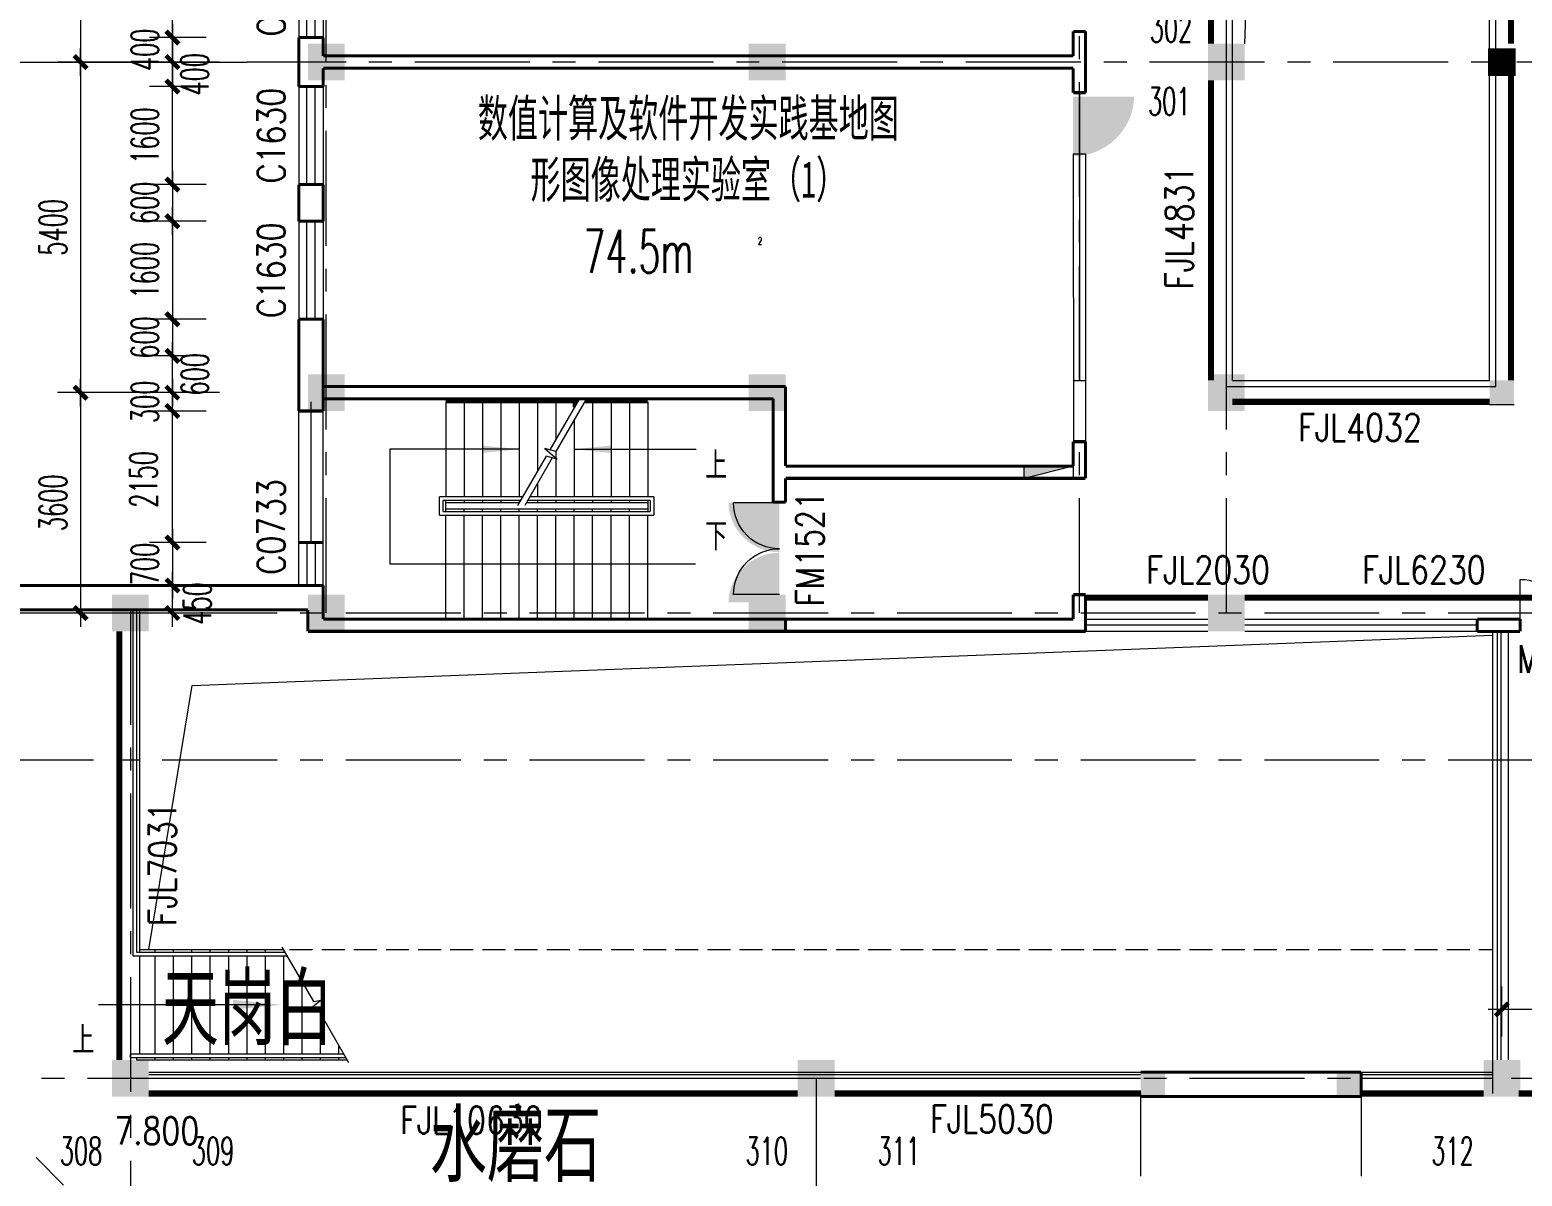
# Model space of a CAD drawing. Extents: x 1575758 to 1999219, y -897052 to -636879.
# Drawn here: x 1785633 to 1810006, y -697117 to -678390 of the extents above; entities that cross this region are included whole.
import ezdxf
from ezdxf.enums import TextEntityAlignment as Align

# ---------------------------------------------------------------- set-up
doc = ezdxf.new("R2010")
doc.units = 0
doc.header["$LTSCALE"] = 1500
doc.header["$MEASUREMENT"] = 0
doc.linetypes.add('CENTER', pattern=[2, 1.25, -0.25, 0.25, -0.25])
doc.linetypes.add('DASH', pattern=[0.35, 0.25, -0.1])
doc.layers.get('0').update_dxf_attribs({"linetype": 'CONTINUOUS', "lineweight": 5})
doc.layers.get('DEFPOINTS').update_dxf_attribs({"linetype": 'CONTINUOUS', "lineweight": 5})
for name, color, linetype, lineweight in [('AXIS', 7, 'CONTINUOUS', 5), ('COLUMN', 7, 'CONTINUOUS', 5), ('DOTE', 7, 'CENTER', 5), ('OTHER', 7, 'CONTINUOUS', 5), ('P-S-TEXT', 7, 'CONTINUOUS', 5), ('PUB_DIM', 7, 'CONTINUOUS', 5), ('PUB_TEXT', 7, 'CONTINUOUS', 5), ('STAIR', 7, 'CONTINUOUS', 0), ('U型玻璃', 7, 'CONTINUOUS', 5), ('WALL', 7, 'CONTINUOUS', 5), ('WINDOW', 7, 'CONTINUOUS', 0), ('WINDOW_TEXT', 7, 'CONTINUOUS', 5), ('我的', 7, 'CONTINUOUS', 5), ('消火栓', 7, 'CONTINUOUS', 5), ('虚线', 7, 'DASH', 5), ('防火卷帘', 7, 'CONTINUOUS', 5), ('防火卷帘名称', 7, 'CONTINUOUS', 5)]:
    doc.layers.add(name, color=color, linetype=linetype, lineweight=lineweight)
doc.layers.add('防火门', color=10, linetype='CONTINUOUS')
doc.layers.add('防盗门', color=180, linetype='CONTINUOUS')
doc.styles.add('_SIMPLEX', font='SIMPLEX.shx', dxfattribs={"width": 0.6})
doc.styles.add('DIM_FONT', font='romans.shx', dxfattribs={"width": 0.6})
doc.styles.add('H1', font='romans.shx', dxfattribs={"width": 1.2, "bigfont": 'hztxt.shx'})
doc.styles.add('SIMPLEX', font='SIMPLEX.SHX', dxfattribs={"width": 0.6})
doc.dimstyles.new('NORMAL', dxfattribs={"dimscale": 1.5, "dimtxt": 300, "dimasz": 1, "dimexe": 250, "dimexo": 300, "dimgap": 150, "dimtad": 1, "dimdec": 0, "dimdsep": 46, "dimtxsty": 'DIM_FONT', "dimblk1": '_DIMX', "dimblk2": '_DIMX', "dimsah": 1, "dimcen": 2.5, "dimdle": 0.3, "dimclrd": 256, "dimclre": 256, "dimclrt": 256, "dimadec": 0, "dimazin": 0, "dimtfac": 1, "dimtdec": 0, "dimtix": 1, "dimtmove": 2, "dimatfit": 3, "dimldrblk": '_DIMX', "dimfxl": 1, "dimtvp": 1, "dimtolj": 1, "dimtzin": 0, "dimlwd": -1, "dimlwe": -1, "dimarcsym": 0})

# ---------------------------------------------------------------- blocks, each defined once
blk = doc.blocks.new('_FZH')
blk.add_solid([(0.5, -0.5), (-0.5, -0.5), (0.5, 0.5), (-0.5, 0.5)])
blk = doc.blocks.new('_ARROW')
blk.add_solid([(0, 0), (-1, 0.1), (-1, -0.1)])
blk = doc.blocks.new('M_A3PTU')
for p, q in [((-0.5, 0), (-0.499, -0.498)), ((0.5, 0), (0.499, -0.498))]:
    blk.add_line(p, q)
for centre, start, end in [((-0.498, -0.001), 269.885, 0.0763), ((0.498, -0.001), 179.9237, 270.115)]:
    blk.add_arc(centre, 0.498, start, end)
blk = doc.blocks.new('_DIMX')
blk.add_line((-150, 0), (150, 0))
at = {"const_width": 50}
blk.add_lwpolyline([(-70, -70), (70, 70)], dxfattribs=at)
blk = doc.blocks.new('*D546')
at = {"layer": 'DEFPOINTS', "color": 0, "lineweight": 5}
for p in [(1809674, -694393), (1809674, -695287), (1811975, -695287)]:
    blk.add_point(p, dxfattribs=at)
at = {"layer": 'PUB_DIM'}
for p, q in [((1809674, -694837), (1809674, -694018)), ((1811975, -694837), (1811975, -694018)), ((1811973, -694393), (1809675, -694393))]:
    blk.add_line(p, q, dxfattribs=at)
at = {"layer": 'PUB_DIM', "xscale": 1.5, "yscale": 1.5, "zscale": 1.5, "rotation": 180}
blk.add_blockref('_DIMX', (1809674, -694393), dxfattribs=at)
at = {"layer": 'PUB_DIM', "xscale": 1.5, "yscale": 1.5, "zscale": 1.5}
blk.add_blockref('_DIMX', (1811975, -694393), dxfattribs=at)
at = {"layer": 'PUB_DIM', "insert": (1810824, -693943), "char_height": 450, "attachment_point": 5, "style": 'DIM_FONT'}
blk.add_mtext('\\A1;2300', dxfattribs=at)
blk = doc.blocks.new('_WBLK')
for p, q in [((-0.5, 0.5), (0.5, 0.5)), ((0.5, 0.167), (-0.5, 0.167)), ((0.5, -0.167), (-0.5, -0.167)), ((-0.5, -0.5), (0.5, -0.5))]:
    blk.add_line(p, q)
at = {"layer": 'WINDOW_TEXT', "style": 'SIMPLEX', "flags": 9}
blk.add_attdef('A', text='', height=1, dxfattribs=at).set_placement((0, 1.5), align=Align.MIDDLE)
blk = doc.blocks.new('*D1010')
at = {"layer": 'AXIS'}
for p, q in [((1788731, -669917), (1786086, -669917)), ((1786461, -669918), (1786461, -678915)), ((1788731, -678917), (1786086, -678917))]:
    blk.add_line(p, q, dxfattribs=at)
at = {"layer": 'DEFPOINTS', "color": 0, "lineweight": 5}
for p in [(1789181, -669917), (1786461, -678917), (1789181, -678917)]:
    blk.add_point(p, dxfattribs=at)
at = {"layer": 'AXIS', "xscale": 1.5, "yscale": 1.5, "zscale": 1.5}
for p, rotation in [((1786461, -669917), 90), ((1786461, -678917), 270)]:
    blk.add_blockref('_DIMX', p, dxfattribs=dict(at, rotation=rotation))
at = {"layer": 'AXIS', "insert": (1786011, -674417), "char_height": 450, "attachment_point": 5, "rotation": 90, "style": 'DIM_FONT'}
blk.add_mtext('\\A1;9000', dxfattribs=at)
blk = doc.blocks.new('*D1011')
at = {"layer": 'AXIS'}
for p, q in [((1788731, -678917), (1786086, -678917)), ((1786461, -678918), (1786461, -684315)), ((1788731, -684317), (1786086, -684317))]:
    blk.add_line(p, q, dxfattribs=at)
at = {"layer": 'DEFPOINTS', "color": 0, "lineweight": 5}
for p in [(1789181, -678917), (1786461, -684317), (1789181, -684317)]:
    blk.add_point(p, dxfattribs=at)
at = {"layer": 'AXIS', "xscale": 1.5, "yscale": 1.5, "zscale": 1.5}
for p, rotation in [((1786461, -678917), 90), ((1786461, -684317), 270)]:
    blk.add_blockref('_DIMX', p, dxfattribs=dict(at, rotation=rotation))
at = {"layer": 'AXIS', "insert": (1786011, -681617), "char_height": 450, "attachment_point": 5, "rotation": 90, "style": 'DIM_FONT'}
blk.add_mtext('\\A1;5400', dxfattribs=at)
blk = doc.blocks.new('*D1012')
at = {"layer": 'AXIS'}
for p, q in [((1788419, -652667), (1784586, -652667)), ((1784961, -652668), (1784961, -687915)), ((1788419, -687917), (1784586, -687917))]:
    blk.add_line(p, q, dxfattribs=at)
at = {"layer": 'DEFPOINTS', "color": 0, "lineweight": 5}
for p in [(1788869, -652667), (1784961, -687917), (1788869, -687917)]:
    blk.add_point(p, dxfattribs=at)
at = {"layer": 'AXIS', "xscale": 1.5, "yscale": 1.5, "zscale": 1.5}
for p, rotation in [((1784961, -652667), 90), ((1784961, -687917), 270)]:
    blk.add_blockref('_DIMX', p, dxfattribs=dict(at, rotation=rotation))
at = {"layer": 'AXIS', "insert": (1784511, -670292), "char_height": 450, "attachment_point": 5, "rotation": 90, "style": 'DIM_FONT'}
blk.add_mtext('\\A1;35250', dxfattribs=at)
blk = doc.blocks.new('*D1076')
at = {"layer": 'DEFPOINTS', "color": 0, "lineweight": 5}
for p in [(1787961, -679317), (1788961, -679317), (1788961, -680917)]:
    blk.add_point(p, dxfattribs=at)
at = {"layer": 'PUB_DIM'}
for p, q in [((1788511, -679317), (1787586, -679317)), ((1787961, -680915), (1787961, -679318)), ((1788511, -680917), (1787586, -680917))]:
    blk.add_line(p, q, dxfattribs=at)
at = {"layer": 'PUB_DIM', "xscale": 1.5, "yscale": 1.5, "zscale": 1.5}
for p, rotation in [((1787961, -679317), 90), ((1787961, -680917), 270)]:
    blk.add_blockref('_DIMX', p, dxfattribs=dict(at, rotation=rotation))
at = {"layer": 'PUB_DIM', "insert": (1787511, -680117), "char_height": 450, "attachment_point": 5, "rotation": 90, "style": 'DIM_FONT'}
blk.add_mtext('\\A1;1600', dxfattribs=at)
blk = doc.blocks.new('*D1077')
at = {"layer": 'DEFPOINTS', "color": 0, "lineweight": 5}
for p in [(1787961, -676917), (1788961, -676917), (1788961, -678517)]:
    blk.add_point(p, dxfattribs=at)
at = {"layer": 'PUB_DIM'}
for p, q in [((1788511, -676917), (1787586, -676917)), ((1787961, -678515), (1787961, -676918)), ((1788511, -678517), (1787586, -678517))]:
    blk.add_line(p, q, dxfattribs=at)
at = {"layer": 'PUB_DIM', "xscale": 1.5, "yscale": 1.5, "zscale": 1.5}
for p, rotation in [((1787961, -676917), 90), ((1787961, -678517), 270)]:
    blk.add_blockref('_DIMX', p, dxfattribs=dict(at, rotation=rotation))
at = {"layer": 'PUB_DIM', "insert": (1787511, -677717), "char_height": 450, "attachment_point": 5, "rotation": 90, "style": 'DIM_FONT'}
blk.add_mtext('\\A1;1600', dxfattribs=at)
blk = doc.blocks.new('*D1082')
at = {"layer": 'DEFPOINTS', "color": 0, "lineweight": 5}
for p in [(1788961, -680917), (1787961, -681517), (1788961, -681517)]:
    blk.add_point(p, dxfattribs=at)
at = {"layer": 'PUB_DIM'}
for p, q in [((1788511, -680917), (1787586, -680917)), ((1787961, -680915), (1787961, -680914)), ((1787961, -680917), (1787961, -681517)), ((1788511, -681517), (1787586, -681517)), ((1787961, -681518), (1787961, -681520))]:
    blk.add_line(p, q, dxfattribs=at)
at = {"layer": 'PUB_DIM', "xscale": 1.5, "yscale": 1.5, "zscale": 1.5}
for p, rotation in [((1787961, -680917), 270), ((1787961, -681517), 90)]:
    blk.add_blockref('_DIMX', p, dxfattribs=dict(at, rotation=rotation))
at = {"layer": 'PUB_DIM', "insert": (1787511, -681217), "char_height": 450, "attachment_point": 5, "rotation": 90, "style": 'DIM_FONT'}
blk.add_mtext('\\A1;600', dxfattribs=at)
blk = doc.blocks.new('*D1083')
at = {"layer": 'DEFPOINTS', "color": 0, "lineweight": 5}
for p in [(1788961, -681517), (1787961, -683117), (1788961, -683117)]:
    blk.add_point(p, dxfattribs=at)
at = {"layer": 'PUB_DIM'}
for p, q in [((1788511, -681517), (1787586, -681517)), ((1787961, -681518), (1787961, -683115)), ((1788511, -683117), (1787586, -683117))]:
    blk.add_line(p, q, dxfattribs=at)
at = {"layer": 'PUB_DIM', "xscale": 1.5, "yscale": 1.5, "zscale": 1.5}
for p, rotation in [((1787961, -681517), 90), ((1787961, -683117), 270)]:
    blk.add_blockref('_DIMX', p, dxfattribs=dict(at, rotation=rotation))
at = {"layer": 'PUB_DIM', "insert": (1787511, -682317), "char_height": 450, "attachment_point": 5, "rotation": 90, "style": 'DIM_FONT'}
blk.add_mtext('\\A1;1600', dxfattribs=at)
blk = doc.blocks.new('*D1084')
at = {"layer": 'DEFPOINTS', "color": 0, "lineweight": 5}
for p in [(1788961, -683117), (1787961, -683717), (1788961, -683717)]:
    blk.add_point(p, dxfattribs=at)
at = {"layer": 'PUB_DIM'}
for p, q in [((1788511, -683117), (1787586, -683117)), ((1787961, -683115), (1787961, -683114)), ((1787961, -683117), (1787961, -683717)), ((1788511, -683717), (1787586, -683717)), ((1787961, -683718), (1787961, -683720))]:
    blk.add_line(p, q, dxfattribs=at)
at = {"layer": 'PUB_DIM', "xscale": 1.5, "yscale": 1.5, "zscale": 1.5}
for p, rotation in [((1787961, -683117), 270), ((1787961, -683717), 90)]:
    blk.add_blockref('_DIMX', p, dxfattribs=dict(at, rotation=rotation))
at = {"layer": 'PUB_DIM', "insert": (1787511, -683417), "char_height": 450, "attachment_point": 5, "rotation": 90, "style": 'DIM_FONT'}
blk.add_mtext('\\A1;600', dxfattribs=at)
blk = doc.blocks.new('*D1085')
at = {"layer": 'DEFPOINTS', "color": 0, "lineweight": 5}
for p in [(1787961, -684617), (1788961, -684617), (1788961, -686767)]:
    blk.add_point(p, dxfattribs=at)
at = {"layer": 'PUB_DIM'}
for p, q in [((1788511, -684617), (1787586, -684617)), ((1787961, -686765), (1787961, -684618)), ((1788511, -686767), (1787586, -686767))]:
    blk.add_line(p, q, dxfattribs=at)
at = {"layer": 'PUB_DIM', "xscale": 1.5, "yscale": 1.5, "zscale": 1.5}
for p, rotation in [((1787961, -684617), 90), ((1787961, -686767), 270)]:
    blk.add_blockref('_DIMX', p, dxfattribs=dict(at, rotation=rotation))
at = {"layer": 'PUB_DIM', "insert": (1787490, -685734), "char_height": 450, "attachment_point": 5, "rotation": 90, "style": 'DIM_FONT'}
blk.add_mtext('\\A1;2150', dxfattribs=at)
blk = doc.blocks.new('*D1086')
at = {"layer": 'DEFPOINTS', "color": 0, "lineweight": 5}
for p in [(1787961, -687467), (1788961, -687467), (1788961, -687917)]:
    blk.add_point(p, dxfattribs=at)
at = {"layer": 'PUB_DIM'}
for p, q in [((1788511, -687467), (1787586, -687467)), ((1787961, -687465), (1787961, -687464)), ((1787961, -687917), (1787961, -687467)), ((1788511, -687917), (1787586, -687917)), ((1787961, -687918), (1787961, -687920))]:
    blk.add_line(p, q, dxfattribs=at)
at = {"layer": 'PUB_DIM', "xscale": 1.5, "yscale": 1.5, "zscale": 1.5}
for p, rotation in [((1787961, -687467), 270), ((1787961, -687917), 90)]:
    blk.add_blockref('_DIMX', p, dxfattribs=dict(at, rotation=rotation))
at = {"layer": 'PUB_DIM', "insert": (1788367, -687762), "char_height": 450, "attachment_point": 5, "rotation": 90, "style": 'DIM_FONT'}
blk.add_mtext('\\A1;450', dxfattribs=at)
blk = doc.blocks.new('*D1095')
at = {"layer": 'DEFPOINTS', "color": 0, "lineweight": 5}
for p in [(1787961, -678517), (1788961, -678517), (1788961, -678917)]:
    blk.add_point(p, dxfattribs=at)
at = {"layer": 'PUB_DIM'}
for p, q in [((1788511, -678517), (1787586, -678517)), ((1787961, -678515), (1787961, -678514)), ((1787961, -678917), (1787961, -678517)), ((1788511, -678917), (1787586, -678917)), ((1787961, -678918), (1787961, -678920))]:
    blk.add_line(p, q, dxfattribs=at)
at = {"layer": 'PUB_DIM', "xscale": 1.5, "yscale": 1.5, "zscale": 1.5}
for p, rotation in [((1787961, -678517), 270), ((1787961, -678917), 90)]:
    blk.add_blockref('_DIMX', p, dxfattribs=dict(at, rotation=rotation))
at = {"layer": 'PUB_DIM', "insert": (1787511, -678717), "char_height": 450, "attachment_point": 5, "rotation": 90, "style": 'DIM_FONT'}
blk.add_mtext('\\A1;400', dxfattribs=at)
blk = doc.blocks.new('*D1096')
at = {"layer": 'DEFPOINTS', "color": 0, "lineweight": 5}
for p in [(1788961, -678917), (1787961, -679317), (1788961, -679317)]:
    blk.add_point(p, dxfattribs=at)
at = {"layer": 'PUB_DIM'}
for p, q in [((1788511, -678917), (1787586, -678917)), ((1787961, -678915), (1787961, -678914)), ((1787961, -678917), (1787961, -679317)), ((1788511, -679317), (1787586, -679317)), ((1787961, -679318), (1787961, -679320))]:
    blk.add_line(p, q, dxfattribs=at)
at = {"layer": 'PUB_DIM', "xscale": 1.5, "yscale": 1.5, "zscale": 1.5}
for p, rotation in [((1787961, -678917), 270), ((1787961, -679317), 90)]:
    blk.add_blockref('_DIMX', p, dxfattribs=dict(at, rotation=rotation))
at = {"layer": 'PUB_DIM', "insert": (1788324, -679117), "char_height": 450, "attachment_point": 5, "rotation": 90, "style": 'DIM_FONT'}
blk.add_mtext('\\A1;400', dxfattribs=at)
blk = doc.blocks.new('A$C68C06AB7')
at = {"layer": '消火栓'}
blk.add_hatch(color=256, dxfattribs=at).paths.add_polyline_path([(800, 200), (0, 200), (800, 0)])
blk.add_line((0, 200), (800, 0), dxfattribs=at)
blk.add_lwpolyline([(0, 200), (0, 0), (800, 0), (800, 200)], close=True, dxfattribs=at)
blk = doc.blocks.new('*D1759')
at = {"layer": 'DEFPOINTS', "color": 0, "lineweight": 5}
for p in [(1787961, -683717), (1788961, -683717), (1788961, -684317)]:
    blk.add_point(p, dxfattribs=at)
at = {"layer": 'PUB_DIM'}
for p, q in [((1788511, -683717), (1787586, -683717)), ((1787961, -684315), (1787961, -683718)), ((1788511, -684317), (1787586, -684317))]:
    blk.add_line(p, q, dxfattribs=at)
at = {"layer": 'PUB_DIM', "xscale": 1.5, "yscale": 1.5, "zscale": 1.5}
for p, rotation in [((1787961, -683717), 90), ((1787961, -684317), 270)]:
    blk.add_blockref('_DIMX', p, dxfattribs=dict(at, rotation=rotation))
at = {"layer": 'PUB_DIM', "insert": (1788328, -684017), "char_height": 450, "attachment_point": 5, "rotation": 90, "style": 'DIM_FONT'}
blk.add_mtext('\\A1;600', dxfattribs=at)
blk = doc.blocks.new('*D1760')
at = {"layer": 'DEFPOINTS', "color": 0, "lineweight": 5}
for p in [(1787961, -684317), (1788961, -684317), (1788961, -684617)]:
    blk.add_point(p, dxfattribs=at)
at = {"layer": 'PUB_DIM'}
for p, q in [((1788511, -684317), (1787586, -684317)), ((1787961, -684315), (1787961, -684314)), ((1787961, -684617), (1787961, -684317)), ((1788511, -684617), (1787586, -684617)), ((1787961, -684618), (1787961, -684620))]:
    blk.add_line(p, q, dxfattribs=at)
at = {"layer": 'PUB_DIM', "xscale": 1.5, "yscale": 1.5, "zscale": 1.5}
for p, rotation in [((1787961, -684317), 270), ((1787961, -684617), 90)]:
    blk.add_blockref('_DIMX', p, dxfattribs=dict(at, rotation=rotation))
at = {"layer": 'PUB_DIM', "insert": (1787511, -684467), "char_height": 450, "attachment_point": 5, "rotation": 90, "style": 'DIM_FONT'}
blk.add_mtext('\\A1;300', dxfattribs=at)
blk = doc.blocks.new('*D1782')
at = {"layer": 'AXIS'}
for p, q in [((1788731, -684317), (1786086, -684317)), ((1786461, -684318), (1786461, -687915)), ((1788731, -687917), (1786086, -687917))]:
    blk.add_line(p, q, dxfattribs=at)
at = {"layer": 'DEFPOINTS', "color": 0, "lineweight": 5}
for p in [(1789181, -684317), (1786461, -687917), (1789181, -687917)]:
    blk.add_point(p, dxfattribs=at)
at = {"layer": 'AXIS', "xscale": 1.5, "yscale": 1.5, "zscale": 1.5}
for p, rotation in [((1786461, -684317), 90), ((1786461, -687917), 270)]:
    blk.add_blockref('_DIMX', p, dxfattribs=dict(at, rotation=rotation))
at = {"layer": 'AXIS', "insert": (1786011, -686117), "char_height": 450, "attachment_point": 5, "rotation": 90, "style": 'DIM_FONT'}
blk.add_mtext('\\A1;3600', dxfattribs=at)
blk = doc.blocks.new('*D2224')
at = {"layer": 'DEFPOINTS', "color": 0, "lineweight": 5}
for p in [(1788961, -686767), (1787961, -687467), (1788961, -687467)]:
    blk.add_point(p, dxfattribs=at)
at = {"layer": 'PUB_DIM'}
for p, q in [((1788511, -686767), (1787586, -686767)), ((1787961, -686765), (1787961, -686764)), ((1787961, -686767), (1787961, -687467)), ((1788511, -687467), (1787586, -687467)), ((1787961, -687468), (1787961, -687470))]:
    blk.add_line(p, q, dxfattribs=at)
at = {"layer": 'PUB_DIM', "xscale": 1.5, "yscale": 1.5, "zscale": 1.5}
for p, rotation in [((1787961, -686767), 270), ((1787961, -687467), 90)]:
    blk.add_blockref('_DIMX', p, dxfattribs=dict(at, rotation=rotation))
at = {"layer": 'PUB_DIM', "insert": (1787511, -687117), "char_height": 450, "attachment_point": 5, "rotation": 90, "style": 'DIM_FONT'}
blk.add_mtext('\\A1;700', dxfattribs=at)

msp = doc.modelspace()

# ---------------------------------------------------------------- hatches: boundary and pattern name
at = {"layer": 'WALL'}
h = msp.add_hatch(dxfattribs=at)
h.set_pattern_fill('ANSI31', color=256, scale=10, style=0)
h.set_pattern_definition([(45, (105655.5827, -242071.8225), (-0.8838834765, 0.8838834765), [])])
h.paths.add_polyline_path([(1809675.2, -678716.6), (1809575, -678716.6), (1809575, -678916.6), (1809675.2, -678916.6)])
h.paths.add_polyline_path([(1809675.2, -678916.6), (1809575, -678916.6), (1809575, -679116.6), (1809675.2, -679116.6)])
h.paths.add_polyline_path([(1809875.2, -678716.6), (1809675.2, -678716.6), (1809675.2, -678916.6), (1809875.2, -678916.6)])
h.paths.add_polyline_path([(1809875.2, -678916.6), (1809675.2, -678916.6), (1809675.2, -679116.6), (1809875.2, -679116.6)])
h.paths.add_polyline_path([(1809575, -678916.6), (1809475.2, -678916.6), (1809475.2, -679116.6), (1809575, -679116.6)])
h.paths.add_polyline_path([(1809575, -678716.6), (1809475.2, -678716.6), (1809475.2, -678916.6), (1809575, -678916.6)])
at = {"layer": '防火门'}
for points in [[(1797874, -686115.3), (1797042.4, -686115.3, 0.4059403), (1797874, -686923.7)], [(1797874, -687740.9), (1797042.4, -687740.9, -0.4059403), (1797874, -686932.4)]]:
    msp.add_hatch(color=256, dxfattribs=at).paths.add_polyline_path(points)
at = {"layer": '防盗门'}
msp.add_hatch(color=256, dxfattribs=at).paths.add_polyline_path([(1802670.1, -679482.2), (1803669.7, -679481.9, -0.4059403), (1802670.4, -680453.8)])

# ---------------------------------------------------------------- linework, layer by layer
at = {"layer": 'AXIS'}
msp.add_line((1783761.1, -678916.6), (1789181.4, -678916.6), dxfattribs=at)
at = {"layer": 'COLUMN', "const_width": 50}
msp.add_lwpolyline([(1809475.2, -678716.6), (1809875.2, -678716.6), (1809875.2, -679116.6), (1809475.2, -679116.6)], close=True, dxfattribs=at)
at = {"layer": 'DOTE'}
for p, q in [((1790474.9, -687916.6), (1790474.9, -648933.1)), ((1805174.9, -687916.6), (1805174.9, -648933.1)), ((1802774.9, -684117.9), (1802774.9, -660916.6)), ((1823796.7, -678916.6), (1789181.4, -678916.6)), ((1802774.9, -687916.6), (1802774.9, -685117.7)), ((1739795.7, -687916.6), (1828858.2, -687916.6)), ((1787274.9, -687866.6), (1787274.9, -717136.8)), ((1739795.7, -690316.6), (1830056.9, -690316.6)), ((1744574.9, -695516.6), (1823233.5, -695516.6)), ((1798474.9, -695516.6), (1798474.9, -717136.8))]:
    msp.add_line(p, q, dxfattribs=at)
at = {"layer": 'OTHER'}
for points in [[(1805474.9, -678616.6), (1806051.6, -661857.3), (1809675, -661016.6)], [(1787575.1, -693416.6), (1788286.1, -689101.5), (1809525.2, -688280.6)]]:
    msp.add_lwpolyline(points, dxfattribs=at)
at = {"layer": 'PUB_DIM'}
for p, q in [((1809874.9, -684516.6), (1809474.9, -684516.6)), ((1786184.4, -697261.5), (1785734.4, -696811.5))]:
    msp.add_line(p, q, dxfattribs=at)
for points in [[(1793624.9, -685241.6), (1791514.7, -685241.6), (1791514.7, -687112.1), (1796503.3, -687112.1)], [(1794524.9, -685241.6), (1796516.5, -685241.6)], [(1789552.2, -694316.6), (1786756.3, -694316.6)]]:
    msp.add_lwpolyline(points, dxfattribs=at)
at = {"layer": 'STAIR'}
for p, q in [((1809575, -684216.6), (1809575, -660916.6)), ((1805174.9, -684216.6), (1805174.9, -661216.6)), ((1805274.9, -684116.6), (1805274.9, -661216.6)), ((1809475, -684116.6), (1809475, -661016.6)), ((1805274.9, -684116.6), (1809475, -684116.6)), ((1805174.9, -684216.6), (1809575, -684216.6)), ((1792424.9, -684466.6), (1792424.9, -686016.6)), ((1792724.9, -684466.6), (1792724.9, -686016.6)), ((1793024.9, -684466.6), (1793024.9, -686016.6)), ((1793324.9, -684466.6), (1793324.9, -686016.6)), ((1793624.9, -684466.6), (1793624.9, -686016.6)), ((1793924.9, -684466.6), (1793924.9, -685597)), ((1794602.6, -684423.3), (1794124.9, -685250.7)), ((1794224.9, -684466.6), (1794224.9, -685077.4)), ((1794718, -684423.3), (1794225.4, -685276.6)), ((1794824.9, -684466.6), (1794824.9, -686016.6)), ((1795124.9, -684466.6), (1795124.9, -686016.6)), ((1795424.9, -684466.6), (1795424.9, -686016.6)), ((1795724.9, -684466.6), (1795724.9, -686016.6)), ((1794524.9, -684757.8), (1794524.9, -686016.6)), ((1794063.8, -685356.6), (1793599.9, -686159.9)), ((1794225.4, -685276.6), (1794044.5, -685229.9)), ((1794044.5, -685229.9), (1794244.6, -685403.2)), ((1794244.6, -685403.2), (1794063.8, -685356.6)), ((1794224.9, -685276.5), (1794224.9, -686016.6)), ((1794164.2, -685382.5), (1793715.4, -686159.9)), ((1793924.9, -685797), (1793924.9, -686016.6)), ((1792324.9, -686316.6), (1792324.9, -686016.6)), ((1793682.7, -686016.6), (1792324.9, -686016.6)), ((1792384.9, -686256.6), (1792384.9, -686076.6)), ((1793648, -686076.6), (1792384.9, -686076.6)), ((1792424.9, -686256.6), (1792424.9, -686076.6)), ((1792724.9, -686076.6), (1792724.9, -686116.6)), ((1793024.9, -686076.6), (1793024.9, -686116.6)), ((1793324.9, -686076.6), (1793324.9, -686116.6)), ((1793624.9, -686076.6), (1793624.9, -686116.6)), ((1795764.9, -686076.6), (1793763.5, -686076.6)), ((1795824.9, -686016.6), (1793798.1, -686016.6)), ((1793924.9, -686076.6), (1793924.9, -686116.6)), ((1794224.9, -686076.6), (1794224.9, -686116.6)), ((1794524.9, -686076.6), (1794524.9, -686116.6)), ((1794824.9, -686076.6), (1794824.9, -686116.6)), ((1795124.9, -686076.6), (1795124.9, -686116.6)), ((1795424.9, -686076.6), (1795424.9, -686116.6)), ((1795724.9, -686076.6), (1795724.9, -686256.6)), ((1795764.9, -686076.6), (1795764.9, -686256.6)), ((1795824.9, -686016.6), (1795824.9, -686316.6)), ((1792324.9, -686316.6), (1795824.9, -686316.6)), ((1792384.9, -686256.6), (1795764.9, -686256.6)), ((1793624.9, -686116.6), (1792424.9, -686116.6)), ((1792424.9, -686216.6), (1795724.9, -686216.6)), ((1792424.9, -688016.6), (1792424.9, -686316.6)), ((1792724.9, -686256.6), (1792724.9, -686216.6)), ((1792724.9, -688016.6), (1792724.9, -686316.6)), ((1793024.9, -686256.6), (1793024.9, -686216.6)), ((1793024.9, -688016.6), (1793024.9, -686316.6)), ((1793324.9, -686256.6), (1793324.9, -686216.6)), ((1793324.9, -688016.6), (1793324.9, -686316.6)), ((1793624.9, -686256.6), (1793624.9, -686216.6)), ((1793624.9, -688016.6), (1793624.9, -686316.6)), ((1795724.9, -686116.6), (1793740.4, -686116.6)), ((1793924.9, -686256.6), (1793924.9, -686216.6)), ((1793924.9, -688016.6), (1793924.9, -686316.6)), ((1794224.9, -686256.6), (1794224.9, -686216.6)), ((1794224.9, -688016.6), (1794224.9, -686316.6)), ((1794524.9, -686256.6), (1794524.9, -686216.6)), ((1794524.9, -688016.6), (1794524.9, -686316.6)), ((1794824.9, -686256.6), (1794824.9, -686216.6)), ((1794824.9, -688016.6), (1794824.9, -686316.6)), ((1795124.9, -686256.6), (1795124.9, -686216.6)), ((1795124.9, -688016.6), (1795124.9, -686316.6)), ((1795424.9, -686256.6), (1795424.9, -686216.6)), ((1795424.9, -688016.6), (1795424.9, -686316.6)), ((1795724.9, -688016.6), (1795724.9, -686316.6)), ((1787317.2, -687866.6), (1787317.2, -693516.6)), ((1787377.2, -687866.6), (1787377.2, -693456.6)), ((1787424.7, -687866.6), (1787424.7, -693416.6)), ((1809525.2, -695766.6), (1809525.2, -688217.4)), ((1809596.4, -688216.6), (1809596.4, -695216.6)), ((1809656.4, -688216.6), (1809656.4, -695216.6)), ((1809774.9, -688216.6), (1809774.9, -695216.6)), ((1789750.1, -693373.3), (1790264.7, -694264.6)), ((1787317.2, -693516.6), (1789832.8, -693516.6)), ((1787377.2, -693456.6), (1789798.2, -693456.6)), ((1787424.9, -693416.6), (1787424.9, -693456.6)), ((1787424.9, -693416.6), (1789775.1, -693416.6)), ((1787424.9, -693516.6), (1787424.9, -695116.6)), ((1787675.1, -693416.6), (1787675.1, -693456.6)), ((1787675.1, -693516.6), (1787675.1, -695116.6)), ((1787975.1, -693416.6), (1787975.1, -693456.6)), ((1787975.1, -693516.6), (1787975.1, -695116.6)), ((1788275.1, -693416.6), (1788275.1, -693456.6)), ((1788275.1, -693516.6), (1788275.1, -695116.6)), ((1788575.1, -693416.6), (1788575.1, -693456.6)), ((1788575.1, -693516.6), (1788575.1, -695116.6)), ((1788875.1, -693416.6), (1788875.1, -693456.6)), ((1788875.1, -693516.6), (1788875.1, -695116.6)), ((1789175.1, -693416.6), (1789175.1, -693456.6)), ((1789175.1, -693516.6), (1789175.1, -695116.6)), ((1789475.1, -693416.6), (1789475.1, -693456.6)), ((1789475.1, -693516.6), (1789475.1, -695116.6)), ((1789775.1, -693516.6), (1789775.1, -695116.6)), ((1790075.1, -693936.2), (1790075.1, -695116.6)), ((1790388.6, -694239.3), (1790200.8, -694393.9)), ((1790200.8, -694393.9), (1790324.7, -694368.6)), ((1790264.7, -694264.6), (1790388.6, -694239.3)), ((1790324.7, -694368.6), (1790839.3, -695259.9)), ((1790375.1, -694455.8), (1790375.1, -695116.6)), ((1787275.1, -695176.6), (1787275.1, -695116.6)), ((1787275.1, -695116.6), (1790756.6, -695116.6)), ((1790675.1, -694975.4), (1790675.1, -695116.6)), ((1787275.1, -695176.6), (1790791.2, -695176.6)), ((1787375.1, -695176.6), (1787375.1, -695216.6)), ((1787375.1, -695216.6), (1790814.3, -695216.6)), ((1787675.1, -695176.6), (1787675.1, -695216.6)), ((1787975.1, -695176.6), (1787975.1, -695216.6)), ((1788275.1, -695176.6), (1788275.1, -695216.6)), ((1788575.1, -695176.6), (1788575.1, -695216.6)), ((1788875.1, -695176.6), (1788875.1, -695216.6)), ((1789175.1, -695176.6), (1789175.1, -695216.6)), ((1789475.1, -695176.6), (1789475.1, -695216.6)), ((1789775.1, -695176.6), (1789775.1, -695216.6)), ((1790075.1, -695176.6), (1790075.1, -695216.6)), ((1790375.1, -695176.6), (1790375.1, -695216.6)), ((1790675.1, -695176.6), (1790675.1, -695216.6)), ((1787464.1, -695516.6), (1803774.7, -695516.6)), ((1787574.9, -695416.6), (1809525.2, -695416.6)), ((1787574.9, -695456.6), (1803774.7, -695456.6)), ((1807374.9, -695456.6), (1809525.2, -695456.6)), ((1807374.9, -695516.6), (1809525.2, -695516.6))]:
    msp.add_line(p, q, dxfattribs=at)
at = {"layer": 'STAIR', "const_width": 50}
for points in [[(1794577.6, -684466.6), (1792424.9, -684466.6)], [(1794524.9, -684466.6), (1794524.9, -684557.8)], [(1795724.9, -684466.6), (1794693, -684466.6)]]:
    msp.add_lwpolyline(points, dxfattribs=at)
at = {"layer": 'U型玻璃'}
for p, q in [((1802774.8, -679416.8), (1802775.4, -684117.9)), ((1802674.9, -680416.4), (1802675.7, -685117.7)), ((1802674.9, -680416.4), (1802875.8, -680416.4)), ((1802874.9, -680416.4), (1802875.5, -685117.7)), ((1802675.3, -684117.9), (1802875.3, -684117.9)), ((1802875, -688016.6), (1804874.9, -688016.6)), ((1805474.9, -688016.6), (1809273.2, -688016.6)), ((1804874.9, -688116.6), (1802875, -688116.6)), ((1804874.9, -688216.6), (1802875, -688216.6)), ((1809273.2, -688116.6), (1805474.9, -688116.6)), ((1809273.2, -688216.6), (1805474.9, -688216.6))]:
    msp.add_line(p, q, dxfattribs=at)
at = {"layer": 'WALL'}
for p, q in [((1803774.7, -695766.6), (1803774.7, -697116.7)), ((1807374.9, -695766.6), (1807374.9, -697116.7))]:
    msp.add_line(p, q, dxfattribs=at)
at = {"layer": 'WALL', "const_width": 50}
for points in [[(1790024.9, -679316.6), (1790024.9, -678516.6)], [(1790424.9, -678516.6), (1790024.9, -678516.6)], [(1790424.9, -678816.6), (1790424.9, -678516.6)], [(1802674.7, -678816.6), (1802674.7, -678416.6)], [(1802874.8, -678416.6), (1802674.8, -678416.6)], [(1802874.7, -679416.6), (1802874.7, -678416.6)], [(1802674.8, -678816.6), (1790424.7, -678816.6)], [(1802674.8, -679016.6), (1790424.7, -679016.6)], [(1790424.9, -679316.6), (1790424.9, -679016.6)], [(1802674.7, -679416.6), (1802674.7, -679016.6)], [(1790424.9, -679316.6), (1790024.9, -679316.6)], [(1802674.7, -679416.6), (1802874.7, -679416.6)], [(1802874.8, -679416.8), (1802674.8, -679416.8)], [(1790024.9, -681516.6), (1790024.9, -680916.6)], [(1790424.9, -680916.6), (1790024.9, -680916.6)], [(1790424.9, -681516.6), (1790424.9, -680916.6)], [(1790424.9, -681516.6), (1790024.9, -681516.6)], [(1790024.9, -684616.6), (1790024.9, -683116.6)], [(1790424.9, -683116.6), (1790024.9, -683116.6)], [(1790424.9, -684616.6), (1790424.9, -683116.6)], [(1797974.9, -684216.6), (1790424.9, -684216.6)], [(1797774.9, -684416.6), (1790424.9, -684416.6)], [(1797774.9, -684416.6), (1797774.9, -686106.5)], [(1797974.9, -685516.7), (1797974.9, -684216.6)], [(1790424.9, -684616.6), (1790024.9, -684616.6)], [(1802674.2, -685117.7), (1802875.5, -685117.7)], [(1802674.2, -685516.7), (1802674.2, -685117.7)], [(1802874.1, -685716.7), (1802874.1, -685117.7)], [(1802674.2, -685516.7), (1802674.2, -685516.7)], [(1797974.9, -685716.7), (1797974.9, -686106.5)], [(1784775, -687466.6), (1790024.9, -687466.6)], [(1790424.9, -687466.6), (1790024.9, -687466.6)], [(1790024.9, -687466.6), (1790024.9, -687466.6)], [(1790424.9, -688016.6), (1790424.9, -687466.6)], [(1802875, -687616.8), (1802675, -687616.8)], [(1802675, -688016.6), (1802675, -687616.8)], [(1802875, -688216.6), (1802875, -687616.8)], [(1784775, -687866.6), (1790174.9, -687866.6)], [(1790174.9, -688216.6), (1790174.9, -687866.6)], [(1797974.9, -688016.6), (1797974.9, -688216.6)], [(1809273.2, -688217.4), (1809273.2, -688017.4)], [(1809273.2, -688017.4), (1809973.2, -688017.4)], [(1809973.2, -688217.4), (1809973.2, -688017.4)], [(1809973.2, -688217.4), (1809273.2, -688217.4)], [(1803774.7, -695416.6), (1807374.9, -695416.6)], [(1807374.9, -695816.6), (1807374.9, -695416.6)], [(1807374.9, -695816.6), (1803774.7, -695816.6)]]:
    msp.add_lwpolyline(points, dxfattribs=at)
at = {"layer": 'WALL', "lineweight": 100, "const_width": 50}
for points in [[(1802674.2, -685516.7), (1797974.9, -685516.7)], [(1802674.2, -685516.7), (1802674.2, -685516.7)], [(1802874.2, -685516.7), (1802874.1, -685516.7)], [(1802874.1, -685716.7), (1797974.9, -685716.7)], [(1797974.9, -686106.5), (1797774.9, -686106.5)], [(1802675, -688016.6), (1790424.9, -688016.6)], [(1802875, -688216.6), (1790174.9, -688216.6)]]:
    msp.add_lwpolyline(points, dxfattribs=at)
at = {"layer": 'WINDOW'}
for p, q in [((1790024.9, -686766.6), (1790024.9, -684466.6)), ((1790224.9, -686766.6), (1790224.9, -684466.6)), ((1790424.9, -686766.6), (1790424.9, -684466.6))]:
    msp.add_line(p, q, dxfattribs=at)
at = {"layer": 'WINDOW', "const_width": 50}
msp.add_lwpolyline([(1790024.9, -686766.6), (1790424.9, -686766.6)], dxfattribs=at)
at = {"layer": '虚线'}
msp.add_line((1789875.1, -693416.6), (1809525.2, -693416.6), dxfattribs=at)
at = {"layer": '防火卷帘', "linetype": 'DASH', "const_width": 100}
for points in [[(1804924.9, -678616.6), (1804924.9, -670216.6)], [(1809825.2, -678616.6), (1809825.2, -670116.6)], [(1804924.9, -684116.6), (1804924.9, -679216.6)], [(1809825.2, -684116.6), (1809825.2, -679116.6)], [(1805274.9, -684466.6), (1809474.9, -684466.6)], [(1804874.9, -687666.6), (1802875, -687666.6)], [(1805474.9, -687666.6), (1811674.9, -687666.6)], [(1787093.6, -688216.6), (1787093.6, -695216.6)], [(1798174.9, -695766.6), (1787574.9, -695766.6)], [(1803781.7, -695766.6), (1798774.9, -695766.6)], [(1807374.9, -695766.6), (1809374.9, -695766.6)], [(1811686.1, -695766.6), (1809947.7, -695766.6)]]:
    msp.add_lwpolyline(points, dxfattribs=at)

# ---------------------------------------------------------------- block references
at = {"layer": 'COLUMN'}
for p, xscale, yscale, zscale in [((1790474.9, -678916.6), 600, 600, 600), ((1797674.9, -678916.6), 600, 600, 600), ((1805174.9, -678916.6), 600, 600, 600), ((1790474.9, -684316.6), 600, 600, 600), ((1797674.9, -684316.6), 600, 600, 600), ((1805174.9, -684316.6), 600, 600, 600), ((1805074.9, -684316.6), 400, 400, 400), ((1809674.9, -684316.6), 400, 400, 400), ((1787274.9, -687916.6), 600, 600, 600), ((1790474.9, -687916.6), 600, 600, 600), ((1797674.9, -687916.6), 600, 600, 600), ((1797674.9, -687916.6), 600, 600, 600), ((1805174.9, -687916.6), 600, 600, 600), ((1805174.9, -687916.6), 600, 600, 600), ((1787274.9, -695516.6), 600, 600, 600), ((1798474.9, -695516.6), 600, 600, 600), ((1809674.9, -695516.6), 600, 600, 600)]:
    msp.add_blockref('_FZH', p, dxfattribs=dict(at, xscale=xscale, yscale=yscale, zscale=zscale))
at = {"layer": 'COLUMN', "extrusion": (0, 0, -1), "xscale": 400, "yscale": 400, "zscale": -400}
for p in [(-1803974.7, -695616.6), (-1807174.9, -695616.6)]:
    msp.add_blockref('_FZH', p, dxfattribs=at)
at = {"layer": 'PUB_DIM', "xscale": -600, "yscale": 600, "zscale": 600, "rotation": 180}
msp.add_blockref('_ARROW', (1793624.9, -685241.6), dxfattribs=at)
at = {"layer": 'PUB_DIM'}
for p, xscale, yscale, zscale in [((1794524.9, -685241.6), -600, 600, 600), ((1789752.2, -694316.6), 800, 800, 800)]:
    msp.add_blockref('_ARROW', p, dxfattribs=dict(at, xscale=xscale, yscale=yscale, zscale=zscale))
at = {"layer": 'WINDOW'}
ref = msp.add_blockref('_WBLK', (1790224.9, -677716.6), dxfattribs=dict(at, xscale=-1600, yscale=400, zscale=1600, rotation=90))
ref.add_attrib('A', 'C1630', dxfattribs={"layer": 'WINDOW_TEXT', "height": 450, "rotation": 90, "style": '_SIMPLEX', "width": 0.8, "flags": 8}).set_placement((1789574.9, -677716.6), align=Align.MIDDLE)
ref = msp.add_blockref('_WBLK', (1790224.9, -680116.6), dxfattribs=dict(at, xscale=-1600, yscale=400, zscale=1600, rotation=90))
ref.add_attrib('A', 'C1630', dxfattribs={"layer": 'WINDOW_TEXT', "height": 450, "rotation": 90, "style": '_SIMPLEX', "width": 0.8, "flags": 8}).set_placement((1789574.9, -680116.6), align=Align.MIDDLE)
ref = msp.add_blockref('_WBLK', (1790224.9, -682316.6), dxfattribs=dict(at, xscale=-1600, yscale=400, zscale=1600, rotation=90))
ref.add_attrib('A', 'C1630', dxfattribs={"layer": 'WINDOW_TEXT', "height": 450, "rotation": 90, "style": '_SIMPLEX', "width": 0.8, "flags": 8}).set_placement((1789574.9, -682316.6), align=Align.MIDDLE)
ref = msp.add_blockref('_WBLK', (1790224.9, -687116.6), dxfattribs=dict(at, xscale=700, yscale=400.0000000107102, zscale=700, rotation=90))
ref.add_attrib('A', 'C0733', dxfattribs={"layer": 'WINDOW_TEXT', "height": 450, "rotation": 90, "style": '_SIMPLEX', "width": 0.8, "flags": 8}).set_placement((1789574.9, -686509.2), align=Align.MIDDLE)
ref = msp.add_blockref('M_A3PTU', (1797874.9, -686866.6), dxfattribs=dict(at, xscale=-1500, yscale=1500, zscale=1500, rotation=270))
ref.add_attrib('A', 'FM1521', dxfattribs={"layer": 'WINDOW_TEXT', "height": 450, "rotation": 90, "style": '_SIMPLEX', "width": 0.8, "flags": 8}).set_placement((1798375.1, -686866.6), align=Align.MIDDLE)
ref = msp.add_blockref('M_A3PTU', (1810722.9, -688116.6), dxfattribs=dict(at, xscale=1500, yscale=-1500, zscale=1500))
ref.add_attrib('A', 'M1521', dxfattribs={"layer": 'WINDOW_TEXT', "height": 450, "style": '_SIMPLEX', "width": 0.8, "flags": 8}).set_placement((1810722.9, -688666.6), align=Align.MIDDLE)
at = {"layer": '消火栓', "xscale": -1}
msp.add_blockref('A$C68C06AB7', (1802674.2, -685717.7), dxfattribs=at)

# ---------------------------------------------------------------- texts
at = {"layer": 'P-S-TEXT', "style": 'H1', "width": 0.8}
for s, p in [('上', (1796663.2, -685729.8)), ('下', (1796663.2, -686892.3))]:
    msp.add_text(s, height=450, dxfattribs=at).set_placement(p)
msp.add_text('上', height=450, rotation=360, dxfattribs=at).set_placement((1786327.3, -695119.7))
at = {"layer": 'PUB_DIM', "style": 'DIM_FONT', "width": 0.8}
msp.add_text('7.800', height=450, rotation=360, dxfattribs=at).set_placement((1787704.5, -696376.3), align=Align.MIDDLE)
at = {"layer": 'PUB_TEXT', "insert": (1797592.7, -681779.2), "char_height": 120, "width": 491, "attachment_point": 3, "style": 'DIM_FONT'}
msp.add_mtext('2', dxfattribs=at)
at = {"layer": '我的', "lineweight": 0, "style": 'H1', "width": 0.8}
for s, p in [('天岗白', (1787787.4, -694979.6)), ('水磨石', (1792164.6, -697209.7))]:
    msp.add_text(s, height=1166.4, dxfattribs=at).set_placement(p)
at = {"layer": '我的', "color": 0, "lineweight": 5, "style": 'DIM_FONT'}
for s, insert, char_height, width, attachment_point in [('302', (1803923.8, -678139.9), 450, 26054.681, 1), ('{\\fSTFangsong|b0|i0|c134|p2;数值计算及软件开发实践基地\\f宋体|b0|i0|c134|p2;图形图像处理实验室（1）}', (1796388, -679532.9), 600, 7129.011, 2), ('301', (1803895.3, -679333.2), 450, 26054.681, 1), ('{\\C3;74.5m}', (1794673.9, -681659.5), 700, 2406.8, 1), ('308', (1786121.3, -696481.6), 450, 1894.64, 1), ('309', (1788277.9, -696481.5), 450, 1894.64, 1), ('310', (1797321.3, -696481.5), 450, 1894.64, 1), ('311', (1799477.9, -696481.6), 450, 1894.64, 1), ('312', (1808521.3, -696481.6), 450, 1894.64, 1)]:
    msp.add_mtext(s, dxfattribs=dict(at, insert=insert, char_height=char_height, width=width, attachment_point=attachment_point))
at = {"layer": '防火卷帘名称', "style": '_SIMPLEX', "width": 0.8}
for s, p in [('FJL4831', (1804630.3, -682629)), ('FJL7031', (1788024.9, -693028.1))]:
    msp.add_text(s, height=450, rotation=90, dxfattribs=at).set_placement(p)
for s, p in [('FJL4032', (1806346.1, -685110.8)), ('FJL2030', (1803866, -687436.1)), ('FJL6230', (1807389.4, -687436.1)), ('FJL10630', (1791679.1, -696427.7)), ('FJL5030', (1800334.5, -696406.7))]:
    msp.add_text(s, height=450, dxfattribs=at).set_placement(p)

# ---------------------------------------------------------------- dimensions: what is measured, and where the dimension line sits
at = {"layer": 'AXIS'}
for base, p1, p2, angle, picture, middle in [((1784961.1, -687916.6), (1788868.9, -652666.6), (1788868.9, -687916.6), 270, '*D1012', (1784511.1, -670291.6)), ((1786461.1, -678916.6), (1789181.4, -669916.6), (1789181.4, -678916.6), 90, '*D1010', (1786011.1, -674416.6)), ((1786461.1, -684316.6), (1789181.4, -678916.6), (1789181.4, -684316.6), 90, '*D1011', (1786011.1, -681616.6)), ((1786461.1, -687916.6), (1789181.4, -684316.6), (1789181.4, -687916.6), 90, '*D1782', (1786011.1, -686116.6))]:
    dim = msp.add_linear_dim(base=base, p1=p1, p2=p2, angle=angle, dimstyle='NORMAL', dxfattribs=at)
    dim.commit()
    dim.dimension.update_dxf_attribs({"geometry": picture, "text_midpoint": middle})
at = {"layer": 'PUB_DIM'}
for p1, p2, distance, picture, middle in [((1788961.1, -678516.6), (1788961.1, -676916.6), 1000, '*D1077', (1787511.1, -677716.6)), ((1788961.1, -678916.6), (1788961.1, -678516.6), 1000, '*D1095', (1787511.1, -678716.6)), ((1788961.1, -680916.6), (1788961.1, -679316.6), 1000, '*D1076', (1787511.1, -680116.6)), ((1788961.1, -680916.6), (1788961.1, -681516.6), -1000, '*D1082', (1787511.1, -681216.6)), ((1788961.1, -681516.6), (1788961.1, -683116.6), -1000, '*D1083', (1787511.1, -682316.6)), ((1788961.1, -683116.6), (1788961.1, -683716.6), -1000, '*D1084', (1787511.1, -683416.6)), ((1788961.1, -684616.6), (1788961.1, -684316.6), 1000, '*D1760', (1787511.1, -684466.6)), ((1788961.1, -686766.6), (1788961.1, -687466.6), -1000, '*D2224', (1787511.1, -687116.6))]:
    dim = msp.add_aligned_dim(p1=p1, p2=p2, distance=distance, dimstyle='NORMAL', dxfattribs=at)
    dim.commit()
    dim.dimension.update_dxf_attribs({"geometry": picture, "text_midpoint": middle})
for base, p1, p2, angle, picture, middle in [((1787961.1, -679316.5), (1788961.1, -678916.6), (1788961.1, -679316.5), 270, '*D1096', (1788324.2, -679116.6)), ((1787961.1, -683716.6), (1788961.1, -684316.6), (1788961.1, -683716.6), 90, '*D1759', (1788328.3, -684016.6)), ((1787961.1, -684616.6), (1788961.1, -686766.6), (1788961.1, -684616.6), 90, '*D1085', (1787489.9, -685733.8)), ((1787961.1, -687466.6), (1788961.1, -687916.6), (1788961.1, -687466.6), 90, '*D1086', (1788366.9, -687761.8))]:
    dim = msp.add_linear_dim(base=base, p1=p1, p2=p2, angle=angle, dimstyle='NORMAL', dxfattribs=at)
    dim.commit()
    dim.dimension.update_dxf_attribs({"geometry": picture, "text_midpoint": middle, "dimtype": 161})
dim = msp.add_linear_dim(base=(1809673.7, -694393.3), p1=(1811974.9, -695287.4), p2=(1809673.7, -695287.4), text='2300', dimstyle='NORMAL', dxfattribs=at)
dim.commit()
dim.dimension.update_dxf_attribs({"geometry": '*D546', "text_midpoint": (1810824.3, -693943.3)})

doc.saveas('drawing.dxf')
